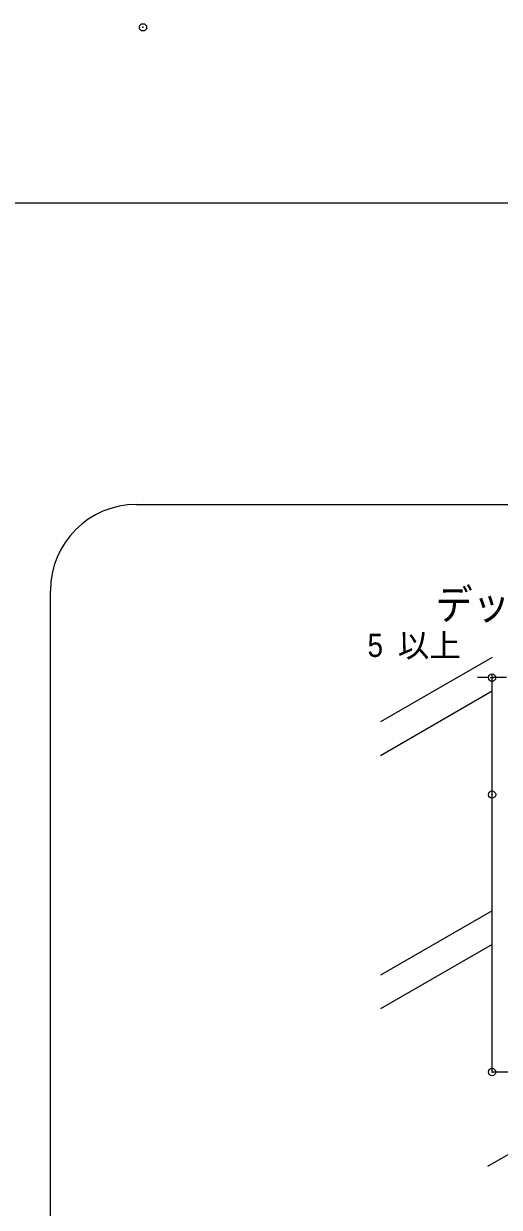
# Model space of a CAD drawing. Units: millimetres, scale not verified. Extents: x -4750 to 4750, y -3000 to 3000.
# Drawn here: x 959.1 to 1122, y 1089 to 1493.7 of the extents above; entities that cross this region are included whole.
import ezdxf
from ezdxf.enums import TextEntityAlignment as Align

# ---------------------------------------------------------------- set-up
doc = ezdxf.new("R2010")
doc.units = ezdxf.units.MM
doc.header["$LTSCALE"] = 5
doc.header["$PDMODE"] = 32
doc.header["$PDSIZE"] = 2.5
for name, color, linetype, lineweight in [('0-2_根太', 7, 'Continuous', 9), ('0-3_一般', 7, 'Continuous', 9), ('0-4_0', 7, 'Continuous', 9), ('0-5_図枠', 7, 'Continuous', 9), ('0-7_寸法', 7, 'Continuous', 9)]:
    doc.layers.add(name, color=color, linetype=linetype, lineweight=lineweight)
doc.layers.add('0-9_Defpoints', color=7, linetype='Continuous')
doc.styles.add('Osaka', font='')
doc.styles.add('ＭＳ ゴシック', font='')
doc.styles.get('Osaka').set_extended_font_data('Osaka')
doc.styles.get('ＭＳ ゴシック').set_extended_font_data('MS Gothic')

# ---------------------------------------------------------------- blocks, each defined once
blk = doc.blocks.new('_DOT')
at = {"layer": '0-4_0'}
for p, q in [((-10, 0), (-20, 0)), ((-5, 0), (5, 0))]:
    blk.add_line(p, q, dxfattribs=at)

msp = doc.modelspace()

# ---------------------------------------------------------------- linework, layer by layer
at = {"layer": '0-2_根太', "color": 4}
msp.add_point((1119.495, 1135.234), dxfattribs=at)
at = {"layer": '0-3_一般'}
for p, q in [((997.757, 1329.288), (1764.807, 1329.288)), ((968.282, 982.679), (968.282, 1299.813)), ((1119.495, 1135.234), (1119.495, 1271.288)), ((1371.381, 1135.234), (1119.495, 1135.234))]:
    msp.add_line(p, q, dxfattribs=at)
at = {"layer": '0-3_一般', "color": 134}
for p, q in [((1119.495, 1277.003), (1081.315, 1254.96)), ((1119.495, 1265.456), (1081.315, 1243.413)), ((1119.495, 1190.4), (1081.315, 1168.357)), ((1119.495, 1178.853), (1081.315, 1156.81)), ((1173.943, 1135.234), (1117.931, 1102.895))]:
    msp.add_line(p, q, dxfattribs=at)
at = {"layer": '0-3_一般'}
msp.add_arc((997.757, 1299.813), 29.475, 90, 180, dxfattribs=at)
at = {"layer": '0-5_図枠'}
msp.add_lwpolyline([(0, 1432.499), (2000, 1432.499), (2000, 132.499), (0, 132.499)], close=True, dxfattribs=at)
msp.add_point((999.999, 1492.472), dxfattribs=at)
at = {"layer": '0-7_寸法'}
for p, q in [((1116.991, 1270.096), (1114.487, 1270.096)), ((1119.495, 1235.096), (1119.495, 1270.096)), ((1124.495, 1270.096), (1119.495, 1270.096))]:
    msp.add_line(p, q, dxfattribs=at)
at = {"layer": '0-9_Defpoints'}
for p in [(1119.495, 1270.096), (1119.495, 1230.096)]:
    msp.add_point(p, dxfattribs=at)

# ---------------------------------------------------------------- block references
at = {"layer": '0-7_寸法', "xscale": 0.1251862, "yscale": 0.1251862}
msp.add_blockref('_DOT', (1119.495, 1270.096), dxfattribs=at)

# ---------------------------------------------------------------- texts
at = {"layer": '0-7_寸法', "width": 0.9}
for s, height, style, p in [('デッキはね出し', 10.41, 'ＭＳ ゴシック', (1100.086, 1286.847)), ('5', 7.918, 'Osaka', (1076.874, 1274.808))]:
    msp.add_text(s, height=height, dxfattribs=dict(at, style=style)).set_placement(p, align=Align.BOTTOM_LEFT)
at = {"layer": '0-7_寸法', "style": 'Osaka'}
msp.add_text('以上', height=7.918, dxfattribs=at).set_placement((1087.216, 1274.808), align=Align.BOTTOM_LEFT)

doc.saveas('drawing.dxf')
